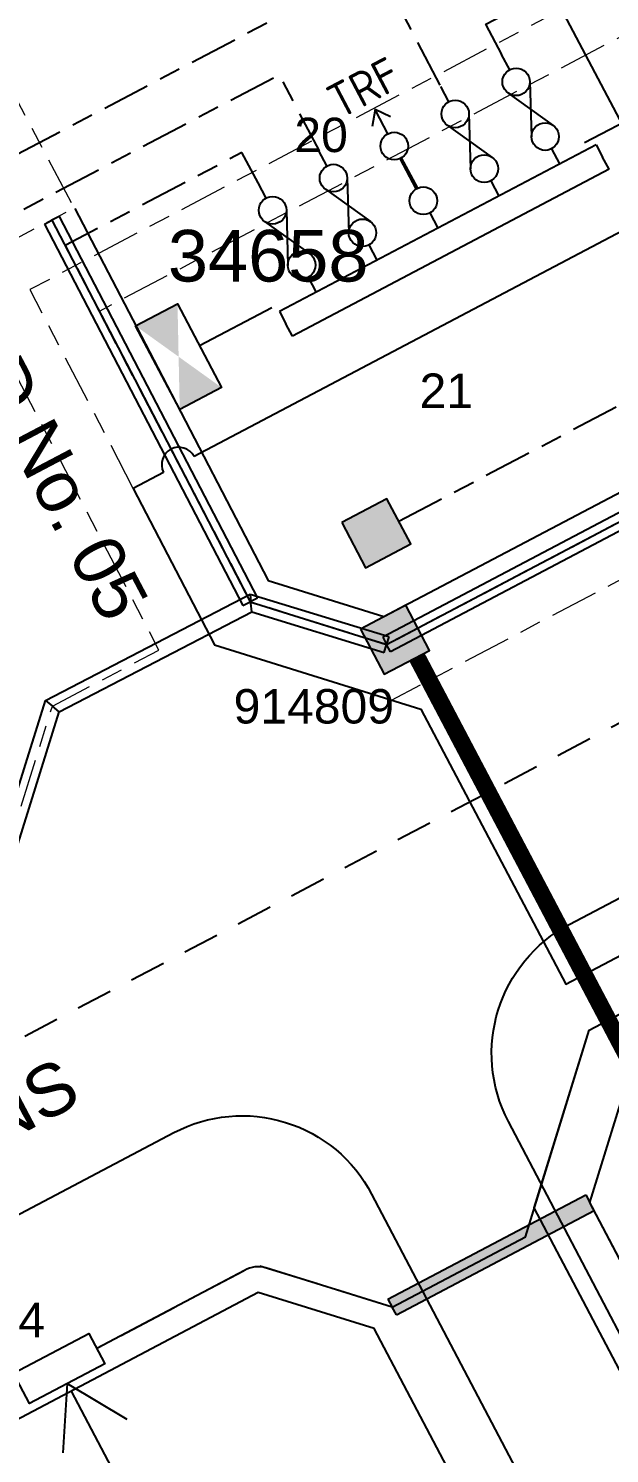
# Model space of a CAD drawing. Header units: metres. Extents: x 303535 to 303956, y 6270025 to 6270431.
# Drawn here: x 303647.6 to 303681.4, y 6270299.5 to 6270382.3 of the extents above; entities that cross this region are included whole.
import ezdxf
from ezdxf.enums import TextEntityAlignment as Align

# ---------------------------------------------------------------- set-up
doc = ezdxf.new("R2010")
doc.units = ezdxf.units.M
doc.header["$LTSCALE"] = 0.7
for name, pattern in [('Cable Exist UG', [8.2, 4, -1.2, 1.8, -1.2]), ('Dash', [5, 3, -2]), ('IE Trench LV', [6.5, 5, -1.5])]:
    doc.linetypes.add(name, pattern=pattern)
doc.layers.get('0').update_dxf_attribs({"color": 6})
for name, color, linetype in [('_User Miscellaneous11', 7, 'Continuous'), ('_User Miscellaneous4', 7, 'Continuous'), ('_User Miscellaneous6', 7, 'Continuous'), ('_User Miscellaneous7', 150, 'Continuous'), ('_User Miscellaneous8', 7, 'Continuous'), ('_User_HV_Exist', 7, 'Continuous'), ('_User_LV_Exist', 7, 'Continuous'), ('Cadastre Developer_SP_NEW', 4, 'Continuous'), ('Cadastre Roads_SP_NEW', 8, 'Continuous'), ('Duct_SP_NEW', 2, 'Continuous'), ('Equip_LV_EXT', 5, 'Continuous'), ('Mains_HV_NEW_U72', 2, 'Continuous'), ('Mains_LV_NEW_T84', 2, 'Continuous'), ('Services_SP_NEW_UG', 2, 'Continuous'), ('Sub_LV_EXT', 5, 'Continuous'), ('Sub_SP_EXT', 7, 'Continuous'), ('SupportsUG_SP_LV_NEW', 2, 'Continuous'), ('SupportsUG_SP_LV_SL_EXT', 7, 'Continuous'), ('Trench_SP_NEW', 2, 'Continuous'), ('UG_Details_SP_MISC', 7, 'Continuous')]:
    doc.layers.add(name, color=color, linetype=linetype)
doc.styles.add('ARIAL', font='arial.ttf', dxfattribs={"height": 2})
doc.styles.add('COLUMN_LABEL', font='arial.ttf')
doc.styles.add('IESYMBOL1', font='isocp.shx')
doc.styles.add('POLE_LABEL', font='arial.ttf')
doc.styles.get("Standard").update_dxf_attribs({"font": 'arial.ttf'})
doc.styles.add('style1', font='iso3098b.shx')
doc.linetypes.add('Cable New UG', pattern='A,8,-1,["x",style1,S=3.5,R=0,X=0.35,Y=-1],-3.5', length=12.5)
doc.linetypes.add('IE Trench HV', pattern='A,8,-2,["/",style1,S=2.5,R=0,X=0.1,Y=-1],-4.5', length=14.5)

# ---------------------------------------------------------------- blocks, each defined once
blk = doc.blocks.new('*U152')
at = {"layer": '_User Miscellaneous7'}
blk.add_hatch(color=256, dxfattribs=at).paths.add_polyline_path([(-7.46, 3.427), (-7.469, 0.457), (-4.499, 0.448), (-4.49, 3.418)])
at = {"layer": '_User Miscellaneous8'}
blk.add_hatch(color=256, dxfattribs=at).paths.add_polyline_path([(-1.481, 1.489), (-1.489, -1.481), (1.481, -1.489), (1.489, 1.481)])
at = {"layer": '_User Miscellaneous7'}
blk.add_lwpolyline([(-7.469, 0.457), (-4.499, 0.448), (-4.49, 3.418), (-7.46, 3.427)], close=True, dxfattribs=at)
at = {"layer": '_User Miscellaneous8'}
blk.add_lwpolyline([(-1.489, -1.481), (1.481, -1.489), (1.489, 1.481), (-1.481, 1.489)], close=True, dxfattribs=at)
at = {"flags": 9}
for tag, style, p in [('STRUCTURE_PLANT_NUMBER', 'POLE_LABEL', (1.813, 0.031)), ('STREET_CODE', 'COLUMN_LABEL', (1.813, -0.2))]:
    blk.add_attdef(tag, text='', height=0.2, dxfattribs=dict(at, style=style)).set_placement(p, align=Align.MIDDLE_LEFT)
for tag, p in [('OWNED_BY', (1.813, -0.6)), ('STATE', (1.813, -0.8)), ('COLUMN_TYPE', (1.813, -0.4)), ('STREETNAME', (1.813, -1.6)), ('USAGE', (1.813, -1)), ('LEGEND', (1.813, -1.2)), ('LOCATION', (1.813, -1.4)), ('SUBURB', (1.813, -1.8)), ('NOTES', (1.813, -2))]:
    blk.add_attdef(tag, text='', height=0.2, dxfattribs=at).set_placement(p, align=Align.MIDDLE_LEFT)
at = {"flags": 1}
blk.add_attdef('Z', (1.813, -2.351), '', height=0.2, dxfattribs=at)
at = {"layer": '_User Miscellaneous6', "style": 'ARIAL', "flags": 8}
blk.add_attdef('ASSET_NUM', text='', height=2, dxfattribs=at).set_placement((2, 2), align=Align.MIDDLE_LEFT)
blk = doc.blocks.new('*U51')
blk.add_lwpolyline([(0, 1.375), (5.5, 1.375), (5.5, -1.375), (0, -1.375)], close=True)
blk.add_solid([(0, -1.375), (0, 1.375), (5.5, 1.375), (5.5, -1.375)])
for tag, height, flags, p in [('ASSET_NUM', 3, 8, (5.84, 2.545)), ('STREET_CODE', 0.2, 9, (5.34, 0.545)), ('OPERATING_VOLTAGE', 0.2, 9, (5.34, -0.055)), ('CONSTRUCTED_VOLTAGE', 0.2, 9, (5.34, 0.345)), ('NO_PHASES', 0.2, 9, (5.34, 0.145)), ('ORIENTATION', 0.2, 9, (5.34, -0.255)), ('OWNED_BY', 0.2, 9, (5.34, -0.455)), ('OPERATED_BY', 0.2, 9, (5.34, -0.655)), ('MAINTAINED_BY', 0.2, 9, (5.34, -0.855)), ('SECONDARY_VOLTAGE', 0.2, 9, (5.34, -1.055)), ('STATE', 0.2, 9, (5.34, -1.255)), ('SUBSTATION_TYPE', 0.2, 9, (5.34, -1.655)), ('PARENT', 0.2, 9, (5.34, -1.455)), ('STREETNAME', 0.2, 9, (5.34, -2.455)), ('USAGE', 0.2, 9, (5.34, -1.855)), ('LEGEND', 0.2, 9, (5.34, -2.055)), ('LOCATION', 0.2, 9, (5.34, -2.255)), ('Z', 0.2, 1, (5.34, -3.055)), ('SUBURB', 0.2, 9, (5.34, -2.655)), ('NOTES', 0.2, 9, (5.34, -2.855))]:
    blk.add_attdef(tag, text='', height=height, dxfattribs=dict(flags=flags)).set_placement(p, align=Align.MIDDLE_LEFT)
blk = doc.blocks.new('*U48')
at = {"lineweight": -3}
blk.add_lwpolyline([(-2.475, 2.49), (2.475, 2.49), (2.475, 0.51), (-2.475, 0.51)], close=True, dxfattribs=at)
for tag, flags, p in [('STREET_CODE', 9, (1.5, 3.5)), ('OWNED_BY', 9, (1.5, 3.3)), ('OPERATED_BY', 9, (1.5, 3.1)), ('STATE', 9, (1.5, 2.7)), ('SUPPORT_TYPE', 9, (1.5, 2.5)), ('MAINTAINED_BY', 9, (1.5, 2.9)), ('SUBURB', 9, (1.5, 1.7)), ('USAGE', 9, (1.5, 2.3)), ('LEGEND', 9, (1.5, 2.1)), ('PARENT', 9, (1.5, 1.9)), ('Z', 1, (1.5, 0.9)), ('STREETNAME', 9, (1.5, 1.5)), ('LOCATION', 9, (1.5, 1.3)), ('NOTES', 9, (1.5, 1.1))]:
    blk.add_attdef(tag, text='', height=0.2, dxfattribs=dict(flags=flags)).set_placement(p, align=Align.MIDDLE_LEFT)
at = {"layer": '_User Miscellaneous4', "style": 'ARIAL', "flags": 8}
blk.add_attdef('ASSET_NUM', text='', height=2, dxfattribs=at).set_placement((2, 5.5), align=Align.MIDDLE_LEFT)
blk = doc.blocks.new('A$C1B2C29DD')
at = {"layer": 'Services_SP_NEW_UG', "color": 2, "flags": 128}
for points in [[(0, 0), (-2.1, 3.444)], [(0, 0), (2.1, 3.444)]]:
    blk.add_lwpolyline(points, dxfattribs=at)
blk = doc.blocks.new('LV_UG_DFUSE_CLOSED_EXT')
for points in [[(1, 0), (0, 0)], [(5.04, 0.726), (2.156, -0.717)], [(5.049, -0.707), (2.156, 0.717)], [(6.2, 0.013), (7.2, 0.013)]]:
    blk.add_lwpolyline(points)
for centre in [(1.8, 0), (5.4, 0.011)]:
    blk.add_circle(centre, 0.8)
at = {"flags": 9}
for tag, p in [('ACTUAL_STATUS', (0, 0)), ('OPERATING_VOLTAGE', (0, -0.6)), ('ORIENTATION', (0, -0.8)), ('CONSTRUCTED_VOLTAGE', (0, -0.2)), ('NO_PHASES', (0, -0.4)), ('STATE', (0, -1)), ('SWITCH_TYPE', (0, -1.2)), ('USAGE', (0, -1.4)), ('NOTES', (0, -1.6))]:
    blk.add_attdef(tag, text='', height=0.2, dxfattribs=at).set_placement(p, align=Align.MIDDLE_LEFT)
at = {"flags": 1}
blk.add_attdef('Z', (0, 0), '', height=0.2, dxfattribs=at)
blk = doc.blocks.new('*U128')
h = blk.add_hatch(color=256)
edge = h.paths.add_edge_path()
edge.add_line((2.598, 0.05), (4.601, 0.05))
edge.add_arc((5.4, 0.011), 0.8, 177.23529, 184.40267)
edge.add_line((4.602, -0.05), (2.598, -0.05))
edge.add_arc((1.8, 0), 0.8, 356.41668, 363.58332)
blk.add_line((7.2, 0.013), (7.798, 0.013))
for points in [[(1, 0), (0, 0)], [(2.598, 0.05), (4.601, 0.05)], [(6.2, 0.013), (7.2, 0.013)], [(6.998, -0.587), (7.798, 0.013), (6.998, 0.613)], [(2.598, -0.05), (4.602, -0.05)]]:
    blk.add_lwpolyline(points)
for centre in [(1.8, 0), (5.4, 0.011)]:
    blk.add_circle(centre, 0.8)
for centre, start, end in [((1.8, 0), 356.41668, 3.58332), ((5.4, 0.011), 177.23529, 184.40267)]:
    blk.add_arc(centre, 0.8, start, end)
at = {"style": 'IESYMBOL1'}
blk.add_text('TRF', height=2, rotation=270, dxfattribs=at).set_placement((9.238, 0.013), align=Align.MIDDLE_CENTER)
at = {"flags": 1}
blk.add_attdef('Z', (0, 0), '', height=0.2, dxfattribs=at)
at = {"layer": 'Sub_LV_EXT', "flags": 1}
for tag, p in [('ORIENTATION', (2.14, -1.527)), ('USAGE', (2.14, -1.142)), ('NOTES', (2.14, -3.066))]:
    blk.add_attdef(tag, p, '', height=0.2, dxfattribs=at)
blk = doc.blocks.new('*U144')
at = {"layer": 'Sub_LV_EXT'}
for p, q in [((-1.6, 0), (-1.6, 20.8)), ((-1.6, 20.8), (-0.8, 20.8)), ((0, 20.8), (-0.8, 20.8)), ((0, 0), (0, 20.8)), ((-1.6, 0), (-0.8, 0)), ((0, 0), (-0.8, 0))]:
    blk.add_line(p, q, dxfattribs=at)

msp = doc.modelspace()

# ---------------------------------------------------------------- hatches: boundary and pattern name
at = {"layer": '_User Miscellaneous11'}
h = msp.add_hatch(color=256, dxfattribs=at)
h.dxf.hatch_style = 1
h.paths.add_polyline_path([(303668.482, 6270308.481), (303668.968, 6270307.562), (303680.463, 6270313.633), (303679.978, 6270314.552)])

# ---------------------------------------------------------------- linework, layer by layer
at = {"layer": '_User_HV_Exist', "color": 7, "linetype": 'Cable Exist UG', "lineweight": 0, "flags": 128}
for points in [[(303684.102, 6270410.13), (303695.307, 6270388.856), (303651.705, 6270365.893), (303653.768, 6270361.924), (303660.477, 6270349.011), (303668.397, 6270346.532), (303695.494, 6270360.802), (303722.585, 6270375.07), (303725.074, 6270383.018), (303718.366, 6270395.927), (303718.312, 6270396.031)], [(303633.235, 6270328.013), (303646.492, 6270334.995), (303648.98, 6270342.943), (303655.171, 6270346.211), (303648.443, 6270359.158), (303643.63, 6270368.421), (303650.236, 6270371.9), (303641.826, 6270387.87)]]:
    msp.add_lwpolyline(points, dxfattribs=at)
msp.add_lwpolyline([(303671.164, 6270403.316), (303680.97, 6270384.696), (303647.668, 6270367.157), (303651.105, 6270360.541), (303658.391, 6270346.521), (303668.691, 6270343.296), (303696.891, 6270358.148), (303723.427, 6270372.099), (303735.067, 6270349.961), (303735.192, 6270349.248, 0.038853), (303722.579, 6270345.664, 0.038853)], format="xyb", dxfattribs=at)
at = {"layer": '_User_LV_Exist', "color": 7, "linetype": 'Cable Exist UG', "flags": 128}
for points in [[(303660.929, 6270373.355), (303659.997, 6270375.125), (303649.721, 6270369.713), (303653.768, 6270361.924), (303660.477, 6270349.011), (303668.397, 6270346.532), (303695.494, 6270360.802), (303722.585, 6270375.07), (303725.074, 6270383.018), (303718.366, 6270395.927), (303713.811, 6270404.693)], [(303646.94, 6270375.029), (303667.827, 6270386.03), (303671.555, 6270378.951)], [(303642.215, 6270377.652), (303645.683, 6270370.977), (303662.15, 6270379.649), (303664.48, 6270375.225)], [(303669.116, 6270353.691), (303691.37, 6270365.411), (303693.704, 6270360.978)]]:
    msp.add_lwpolyline(points, dxfattribs=at)
at = {"layer": 'Cadastre Developer_SP_NEW'}
for p, q in [((303686.067, 6270378.926), (303679.913, 6270375.684)), ((303661.723, 6270366.105), (303657.532, 6270363.897)), ((303650.071, 6270303.124), (303663.928, 6270276.873))]:
    msp.add_line(p, q, dxfattribs=at)
at = {"layer": 'Cadastre Developer_SP_NEW', "flags": 128}
for points in [[(303648.954, 6270371.188), (303653.768, 6270361.924), (303660.477, 6270349.011), (303668.397, 6270346.532), (303695.494, 6270360.802), (303722.585, 6270375.07), (303725.074, 6270383.018), (303718.366, 6270395.927), (303710.266, 6270411.515)], [(303650.285, 6270371.88), (303655.099, 6270362.616), (303661.521, 6270350.256), (303668.25, 6270348.15), (303694.795, 6270362.129), (303721.339, 6270376.109), (303723.457, 6270382.875), (303717.035, 6270395.235), (303708.867, 6270410.954)]]:
    msp.add_lwpolyline(points, dxfattribs=at)
msp.add_lwpolyline([(303660.942, 6270308.862), (303603.809, 6270278.704), (303601.736, 6270271.955), (303658.087, 6270166.023), (303712.116, 6270064.458), (303718.908, 6270062.389), (303783.892, 6270096.692), (303785.985, 6270103.451), (303712.762, 6270242.593, 0.093335), (303696.662, 6270262.891, -0.093335), (303679.182, 6270284.929), (303667.687, 6270306.773), (303660.937, 6270308.863)], format="xyb", close=True, dxfattribs=at)
at = {"layer": 'Cadastre Roads_SP_NEW', "color": 8, "linetype": 'Dash', "flags": 128}
msp.add_lwpolyline([(303631.903, 6270315.618), (303711.625, 6270357.611)], dxfattribs=at)
at = {"layer": 'Cadastre Roads_SP_NEW', "flags": 128}
for points in [[(303679.047, 6270330.278), (303716.098, 6270349.795, -0.414583), (303756.64, 6270337.2), (303757.038, 6270337.409)], [(303841.963, 6270123.387), (303808.338, 6270105.638, -0.414842), (303796.844, 6270109.203), (303723.799, 6270248.306, 0.093335), (303704.845, 6270272.246, -0.093335), (303690.256, 6270290.672), (303675.482, 6270318.806, -0.41384), (303679.047, 6270330.278)], [(303656.043, 6270318.161, -0.414588), (303667.53, 6270314.592), (303682.288, 6270286.488, 0.093335), (303698.944, 6270265.45, -0.093335), (303715.83, 6270244.121), (303788.902, 6270104.97, -0.413586), (303785.344, 6270093.501), (303719.111, 6270058.539, -0.370546), (303709.194, 6270061.259)]]:
    msp.add_lwpolyline(points, format="xyb", dxfattribs=at)
msp.add_lwpolyline([(303636.098, 6270307.655), (303656.043, 6270318.161)], dxfattribs=at)
at = {"layer": 'Duct_SP_NEW'}
for p, q in [((303668.482, 6270308.481), (303679.978, 6270314.552)), ((303679.978, 6270314.552), (303680.22, 6270314.093)), ((303680.463, 6270313.633), (303680.22, 6270314.093)), ((303668.968, 6270307.562), (303680.463, 6270313.633)), ((303668.482, 6270308.481), (303668.725, 6270308.022)), ((303668.968, 6270307.562), (303668.725, 6270308.022))]:
    msp.add_line(p, q, dxfattribs=at)
at = {"layer": 'Duct_SP_NEW', "color": 2, "linetype": 'Dash', "const_width": 1, "flags": 128}
msp.add_lwpolyline([(303670.164, 6270345.801), (303682.681, 6270322.037)], dxfattribs=at)
at = {"layer": 'Mains_HV_NEW_U72', "color": 2, "linetype": 'Cable New UG', "flags": 128}
for points in [[(303720.263, 6270271.846), (303709.745, 6270266.294, 0.023529), (303704.194, 6270271.581, -0.093335), (303689.359, 6270290.285), (303676.987, 6270313.794), (303680.183, 6270324.111), (303712.436, 6270341.132)], [(303718.862, 6270274.499), (303710.32, 6270269.99, 0.016795), (303706.159, 6270273.849, -0.093335), (303692.014, 6270291.682), (303680.22, 6270314.093), (303682.681, 6270322.037), (303713.651, 6270338.381)]]:
    msp.add_lwpolyline(points, format="xyb", dxfattribs=at)
at = {"layer": 'Mains_LV_NEW_T84', "color": 2, "linetype": 'Cable New UG', "flags": 128}
for points in [[(303675.102, 6270380.819), (303674.17, 6270382.589), (303677.968, 6270384.589), (303684.647, 6270371.908), (303657.214, 6270357.461)], [(303655.444, 6270356.529), (303653.675, 6270355.597), (303658.391, 6270346.521), (303670.385, 6270342.766), (303678.819, 6270326.784), (303694.775, 6270335.204), (303696.175, 6270332.551), (303714.871, 6270342.417), (303716.292, 6270339.724)], [(303668.725, 6270308.022), (303676.466, 6270312.11), (303680.183, 6270324.111), (303693.522, 6270331.151), (303694.458, 6270329.376)]]:
    msp.add_lwpolyline(points, dxfattribs=at)
for points in [[(303695.973, 6270285.172, -0.031001), (303692.014, 6270291.682), (303680.22, 6270314.093), (303682.681, 6270322.037), (303692.733, 6270327.342)], [(303668.725, 6270308.022), (303661.381, 6270310.296, 0.217603), (303660.144, 6270310.137), (303651.561, 6270305.606)]]:
    msp.add_lwpolyline(points, format="xyb", dxfattribs=at)
at = {"layer": 'Mains_LV_NEW_T84', "color": 2, "linetype": 'Cable New UG'}
msp.add_arc((303656.329, 6270356.995), 1, 27.77361, 207.77361, dxfattribs=at)
at = {"layer": 'Trench_SP_NEW', "linetype": 'IE Trench HV', "flags": 128}
msp.add_lwpolyline([(303690.591, 6270294.387), (303680.22, 6270314.093), (303682.681, 6270322.037), (303692.733, 6270327.342)], dxfattribs=at)
at = {"layer": 'Trench_SP_NEW', "linetype": 'IE Trench LV', "flags": 128}
msp.add_lwpolyline([(303668.725, 6270308.022), (303660.792, 6270310.479), (303651.561, 6270305.606)], dxfattribs=at)
at = {"layer": 'UG_Details_SP_MISC'}
for p, q in [((303722.187, 6270375.402), (303668.174, 6270346.956)), ((303722.984, 6270374.738), (303668.621, 6270346.107)), ((303648.528, 6270370.967), (303648.954, 6270371.188)), ((303649.38, 6270371.409), (303648.954, 6270371.188)), ((303649.38, 6270371.409), (303660.903, 6270349.233)), ((303648.528, 6270370.967), (303660.051, 6270348.79)), ((303648.582, 6270343.277), (303660.469, 6270349.453)), ((303660.051, 6270348.79), (303660.477, 6270349.011)), ((303660.469, 6270349.453), (303668.537, 6270346.991)), ((303660.469, 6270349.453), (303660.516, 6270348.937)), ((303660.903, 6270349.233), (303660.477, 6270349.011)), ((303660.563, 6270348.421), (303660.516, 6270348.937)), ((303649.379, 6270342.609), (303660.563, 6270348.421)), ((303660.563, 6270348.421), (303668.257, 6270346.073)), ((303668.174, 6270346.956), (303668.397, 6270346.532)), ((303668.257, 6270346.073), (303668.397, 6270346.532)), ((303668.537, 6270346.991), (303668.397, 6270346.532)), ((303668.621, 6270346.107), (303668.397, 6270346.532)), ((303646.093, 6270335.327), (303648.582, 6270343.277)), ((303648.582, 6270343.277), (303648.98, 6270342.943)), ((303649.379, 6270342.609), (303648.98, 6270342.943)), ((303646.89, 6270334.662), (303649.379, 6270342.609))]:
    msp.add_line(p, q, dxfattribs=at)

# ---------------------------------------------------------------- block references
at = {"layer": 'Equip_LV_EXT'}
for name, p, rotation in [('LV_UG_DFUSE_CLOSED_EXT', (303678.456, 6270374.459), 117.7736121429032), ('*U128', (303671.375, 6270370.73), 117.7736121434793), ('LV_UG_DFUSE_CLOSED_EXT', (303674.917, 6270372.595), 117.7736121429032), ('LV_UG_DFUSE_CLOSED_EXT', (303667.839, 6270368.867), 117.7736121429032), ('LV_UG_DFUSE_CLOSED_EXT', (303664.304, 6270366.995), 117.7736121429032)]:
    msp.add_blockref(name, p, dxfattribs=dict(at, rotation=rotation))
at = {"layer": 'Equip_LV_EXT', "linetype": 'Dash', "rotation": 117.7736121435144}
msp.add_blockref('*U144', (303680.584, 6270375.569), dxfattribs=at)
at = {"layer": 'Services_SP_NEW_UG', "color": 2, "rotation": 207.8160409798304}
msp.add_blockref('A$C1B2C29DD', (303649.834, 6270303.575), dxfattribs=at)
at = {"layer": 'Sub_SP_EXT'}
ref = msp.add_blockref('*U51', (303657.597, 6270360.824), dxfattribs=dict(at, rotation=117.7736121542507))
ref.add_attrib('ASSET_NUM_001', '34658', (303655.694, 6270367.627), dxfattribs={"layer": '0', "height": 3})
at = {"layer": 'SupportsUG_SP_LV_NEW'}
ref = msp.add_blockref('*U48', (303650.071, 6270303.124), dxfattribs=dict(at, rotation=27.77805557275871))
ref.add_attrib('ASSET_NUM_001', '145504', (303639.232, 6270306.269), dxfattribs={"layer": '_User Miscellaneous4', "height": 2, "style": 'ARIAL'})
at = {"layer": 'SupportsUG_SP_LV_SL_EXT'}
ref = msp.add_blockref('*U152', (303668.892, 6270346.809), dxfattribs=dict(at, rotation=297.9429163001794))
ref.add_attrib('ASSET_NUM_001', '914809', (303659.512, 6270341.939), dxfattribs={"layer": '_User Miscellaneous6', "height": 2, "style": 'ARIAL'})

# ---------------------------------------------------------------- texts
at = {"layer": 'Cadastre Developer_SP_NEW', "style": 'ARIAL'}
for s, p in [('20', (303664.596, 6270376.15)), ('21', (303671.87, 6270361.281))]:
    msp.add_text(s, height=2, dxfattribs=at).set_placement(p, align=Align.MIDDLE_CENTER)
at = {"layer": 'Cadastre Roads_SP_NEW', "color": 2, "style": 'ARIAL'}
for s, rotation, p in [('EX. ROAD No. 05', 297.77703, (303636.397, 6270377.304)), ('ALBANS', 27.77703, (303636.159, 6270312.255))]:
    msp.add_text(s, height=3, rotation=rotation, dxfattribs=at).set_placement(p)

doc.saveas('drawing.dxf')
